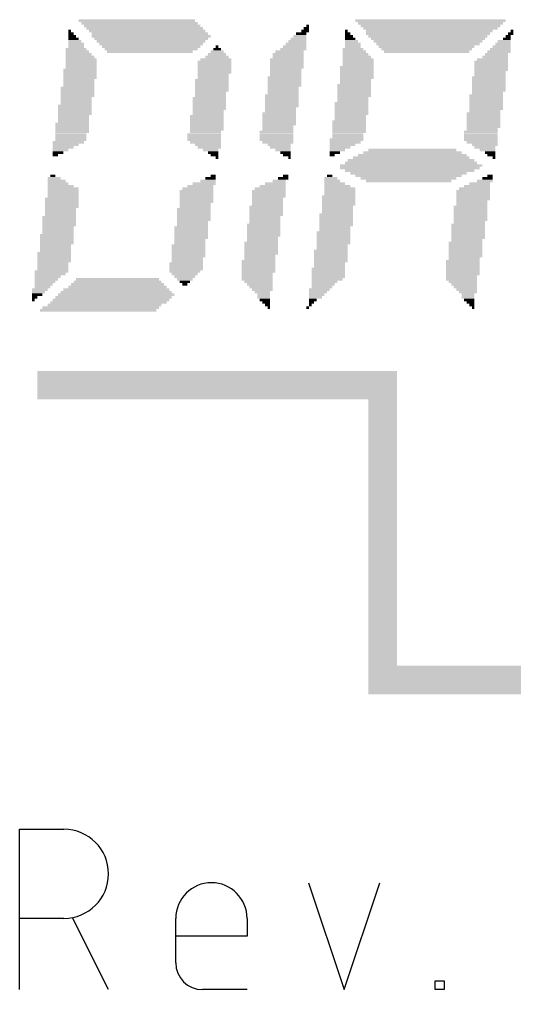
# Model space of a CAD drawing. Extents: x -7.6 to 60.9, y -11.6 to 79.4.
# Drawn here: x 19.74 to 24.6, y 34.07 to 43.61 of the extents above; entities that cross this region are included whole.
import ezdxf

# ---------------------------------------------------------------- set-up
doc = ezdxf.new("R2010")
doc.units = 0
doc.layers.add('21', color=253, linetype='CONTINUOUS')

# ---------------------------------------------------------------- blocks, each defined once
blk = doc.blocks.new('RECT')
blk.add_solid([(-0.5, -0.5), (0.5, -0.5), (-0.5, 0.5), (0.5, 0.5)])

msp = doc.modelspace()

# ---------------------------------------------------------------- linework, layer by layer
at = {"layer": '21'}
for p, q in [((19.7379, 34.0741), (19.7379, 35.6489)), ((19.7379, 35.6489), (20.1753, 35.6489)), ((22.5759, 35.124), (22.9258, 34.0741)), ((22.9258, 34.0741), (23.2758, 35.124)), ((20.1753, 34.774), (19.7379, 34.774)), ((20.6128, 34.0741), (20.2628, 34.774)), ((21.2733, 34.3366), (21.2733, 34.774)), ((21.9732, 34.774), (21.9732, 34.599)), ((21.9732, 34.599), (21.2733, 34.599)), ((23.82, 34.0741), (23.82, 34.1616)), ((23.82, 34.1616), (23.9074, 34.1616)), ((23.9074, 34.1616), (23.9074, 34.0741)), ((21.9732, 34.0741), (21.5357, 34.0741)), ((23.9074, 34.0741), (23.82, 34.0741))]:
    msp.add_line(p, q, dxfattribs=at)
for centre, radius, start, end in [((20.1753, 35.2115), 0.4374, 270, 90), ((21.6232, 34.774), 0.35, 0, 180), ((21.5357, 34.3366), 0.2625, 180, 270)]:
    msp.add_arc(centre, radius, start, end, dxfattribs=at)

# ---------------------------------------------------------------- block references
at = {"layer": '21', "yscale": 0.0254}
for p, xscale in [((20.8915, 43.5928), 1.143), ((20.9169, 43.5674), 1.143), ((23.7744, 43.5928), 1.4732), ((23.7744, 43.5674), 1.4224), ((20.2311, 43.4912), 0.0254), ((20.2438, 43.4657), 0.0508), ((20.9423, 43.5419), 1.143), ((20.9677, 43.5166), 1.143), ((20.9931, 43.4912), 1.143), ((21.0185, 43.4657), 1.143), ((22.5044, 43.4657), 0.1016), ((22.5425, 43.4912), 0.0762), ((22.5552, 43.5166), 0.0508), ((22.5679, 43.5419), 0.0254), ((22.9489, 43.4912), 0.0254), ((22.9616, 43.4657), 0.0508), ((23.7744, 43.5419), 1.3716), ((23.7744, 43.5166), 1.3208), ((23.7617, 43.4912), 1.2446), ((23.749, 43.4657), 1.2192), ((24.5618, 43.4657), 0.0508), ((24.5745, 43.4912), 0.0254), ((20.2565, 43.4404), 0.0762), ((20.2692, 43.415), 0.1016), ((20.2819, 43.3895), 0.127), ((20.2946, 43.3642), 0.1524), ((21.0312, 43.4404), 1.1684), ((21.0312, 43.415), 1.1176), ((21.0312, 43.3895), 1.0668), ((21.0312, 43.3642), 1.016), ((22.4536, 43.3642), 0.2032), ((22.4663, 43.3895), 0.1778), ((22.479, 43.415), 0.1524), ((22.4917, 43.4404), 0.127), ((22.9743, 43.4404), 0.0762), ((22.987, 43.415), 0.1016), ((22.9997, 43.3895), 0.127), ((23.0124, 43.3642), 0.1524), ((23.749, 43.4404), 1.1684), ((23.749, 43.415), 1.1176), ((23.749, 43.3895), 1.0668), ((23.749, 43.3642), 1.016), ((24.4856, 43.3642), 0.1524), ((24.4983, 43.3895), 0.127), ((24.5237, 43.415), 0.0762), ((24.5364, 43.4404), 0.0508), ((20.2946, 43.3133), 0.2032), ((20.3073, 43.288), 0.2286), ((20.32, 43.2626), 0.254), ((20.2946, 43.3388), 0.1524), ((21.0312, 43.3388), 0.9652), ((21.0312, 43.3133), 0.9144), ((21.0185, 43.288), 0.8382), ((21.6789, 43.2626), 0.1778), ((21.6789, 43.288), 0.127), ((21.6789, 43.3133), 0.0762), ((21.6789, 43.3388), 0.0254), ((22.3774, 43.2626), 0.3048), ((22.3901, 43.288), 0.2794), ((22.4282, 43.3133), 0.254), ((22.4409, 43.3388), 0.2286), ((23.0124, 43.3133), 0.2032), ((23.0251, 43.288), 0.2286), ((23.0378, 43.2626), 0.254), ((23.0124, 43.3388), 0.1524), ((23.7363, 43.3388), 0.9398), ((23.7363, 43.3133), 0.889), ((23.7363, 43.288), 0.8382), ((24.4221, 43.2626), 0.2286), ((24.4475, 43.288), 0.2286), ((24.4602, 43.3133), 0.2032), ((24.4729, 43.3388), 0.1778), ((20.3327, 43.2371), 0.2794), ((20.3454, 43.2118), 0.3048), ((20.3454, 43.1864), 0.3048), ((21.6535, 43.1864), 0.3302), ((21.6662, 43.2118), 0.3048), ((21.6789, 43.2371), 0.2286), ((22.3647, 43.2118), 0.3302), ((22.3647, 43.1864), 0.3302), ((22.3774, 43.2371), 0.3048), ((23.0505, 43.2371), 0.2794), ((23.0632, 43.2118), 0.3048), ((23.0632, 43.1864), 0.3048), ((24.3713, 43.1864), 0.3302), ((24.384, 43.2118), 0.3048), ((24.4094, 43.2371), 0.254), ((20.3327, 43.1102), 0.3302), ((20.3327, 43.0847), 0.3302), ((20.3454, 43.1609), 0.3048), ((20.3454, 43.1356), 0.3048), ((21.6535, 43.1609), 0.3302), ((21.6535, 43.1356), 0.3302), ((21.6535, 43.1102), 0.3302), ((21.6535, 43.0847), 0.3302), ((22.3647, 43.1609), 0.3302), ((22.3647, 43.1356), 0.3302), ((22.352, 43.1102), 0.3048), ((22.352, 43.0847), 0.3048), ((23.0505, 43.1356), 0.3302), ((23.0505, 43.1102), 0.3302), ((23.0505, 43.0847), 0.3302), ((23.0632, 43.1609), 0.3048), ((24.3713, 43.1609), 0.3302), ((24.3713, 43.1356), 0.3302), ((24.3713, 43.1102), 0.3302), ((24.3586, 43.0847), 0.3048), ((20.3327, 43.0594), 0.3302), ((20.3327, 43.034), 0.3302), ((20.32, 43.0085), 0.3048), ((20.32, 42.9832), 0.3048), ((21.6281, 43.0085), 0.3302), ((21.6281, 42.9832), 0.3302), ((21.6408, 43.0594), 0.3048), ((21.6408, 43.034), 0.3048), ((22.3393, 43.034), 0.3302), ((22.3393, 43.0085), 0.3302), ((22.3393, 42.9832), 0.3302), ((22.352, 43.0594), 0.3048), ((23.0505, 43.0594), 0.3302), ((23.0505, 43.034), 0.3302), ((23.0378, 43.0085), 0.3048), ((23.0378, 42.9832), 0.3048), ((24.3459, 43.034), 0.3302), ((24.3459, 43.0085), 0.3302), ((24.3459, 42.9832), 0.3302), ((24.3586, 43.0594), 0.3048), ((20.3073, 42.9323), 0.3302), ((20.3073, 42.907), 0.3302), ((20.3073, 42.8816), 0.3302), ((20.32, 42.9578), 0.3048), ((21.6281, 42.9578), 0.3302), ((21.6281, 42.9323), 0.3302), ((21.6281, 42.907), 0.3302), ((21.6154, 42.8816), 0.3048), ((22.3393, 42.9578), 0.3302), ((22.3266, 42.9323), 0.3048), ((22.3266, 42.907), 0.3048), ((22.3266, 42.8816), 0.3048), ((23.0251, 42.9578), 0.3302), ((23.0251, 42.9323), 0.3302), ((23.0251, 42.907), 0.3302), ((23.0251, 42.8816), 0.3302), ((24.3459, 42.9578), 0.3302), ((24.3459, 42.9323), 0.3302), ((24.3459, 42.907), 0.3302), ((24.3332, 42.8816), 0.3048), ((20.3073, 42.8561), 0.3302), ((20.2946, 42.8308), 0.3048), ((20.2946, 42.8054), 0.3048), ((21.6027, 42.8308), 0.3302), ((21.6027, 42.8054), 0.3302), ((21.6154, 42.8561), 0.3048), ((22.3139, 42.8561), 0.3302), ((22.3139, 42.8308), 0.3302), ((22.3139, 42.8054), 0.3302), ((23.0251, 42.8561), 0.3302), ((23.0124, 42.8308), 0.3048), ((23.0124, 42.8054), 0.3048), ((24.3205, 42.8561), 0.3302), ((24.3205, 42.8308), 0.3302), ((24.3205, 42.8054), 0.3302), ((20.2819, 42.7546), 0.3302), ((20.2819, 42.7292), 0.3302), ((20.2819, 42.7037), 0.3302), ((20.2946, 42.7799), 0.3048), ((21.6027, 42.7799), 0.3302), ((21.6027, 42.7546), 0.3302), ((21.6027, 42.7292), 0.3302), ((21.59, 42.7037), 0.3048), ((22.3139, 42.7799), 0.3302), ((22.3139, 42.7546), 0.3302), ((22.3012, 42.7292), 0.3048), ((22.3012, 42.7037), 0.3048), ((22.9997, 42.7799), 0.3302), ((22.9997, 42.7546), 0.3302), ((22.9997, 42.7292), 0.3302), ((22.9997, 42.7037), 0.3302), ((24.3205, 42.7799), 0.3302), ((24.3205, 42.7546), 0.3302), ((24.3205, 42.7292), 0.3302), ((24.3078, 42.7037), 0.3048), ((20.2819, 42.6784), 0.3302), ((20.2692, 42.653), 0.3048), ((20.2692, 42.6275), 0.3048), ((20.2692, 42.6022), 0.3048), ((21.5773, 42.653), 0.3302), ((21.5773, 42.6275), 0.3302), ((21.5773, 42.6022), 0.3302), ((21.59, 42.6784), 0.3048), ((22.2885, 42.6784), 0.3302), ((22.2885, 42.653), 0.3302), ((22.2885, 42.6275), 0.3302), ((22.2885, 42.6022), 0.3302), ((22.9743, 42.6022), 0.3302), ((22.9997, 42.6784), 0.3302), ((22.987, 42.653), 0.3048), ((22.987, 42.6275), 0.3048), ((24.2951, 42.6784), 0.3302), ((24.2951, 42.653), 0.3302), ((24.2951, 42.6275), 0.3302), ((24.2951, 42.6022), 0.3302), ((20.2565, 42.5768), 0.3302), ((20.2565, 42.5513), 0.3302), ((20.2565, 42.526), 0.3302), ((20.2565, 42.5006), 0.3302), ((21.5773, 42.5768), 0.3302), ((21.5773, 42.5513), 0.3302), ((21.5773, 42.526), 0.3302), ((21.5646, 42.5006), 0.3048), ((22.2631, 42.5006), 0.3302), ((22.2885, 42.5768), 0.3302), ((22.2758, 42.5513), 0.3048), ((22.2758, 42.526), 0.3048), ((22.9743, 42.5768), 0.3302), ((22.9743, 42.5513), 0.3302), ((22.9743, 42.526), 0.3302), ((22.9743, 42.5006), 0.3302), ((24.2697, 42.5006), 0.3302), ((24.2951, 42.5768), 0.3302), ((24.2951, 42.5513), 0.3302), ((24.2824, 42.526), 0.3048), ((20.2438, 42.4751), 0.3048), ((20.2438, 42.4498), 0.3048), ((20.2438, 42.4244), 0.3048), ((21.5519, 42.4751), 0.3302), ((21.5519, 42.4498), 0.3302), ((21.5519, 42.4244), 0.3302), ((22.2631, 42.4751), 0.3302), ((22.2631, 42.4498), 0.3302), ((22.2631, 42.4244), 0.3302), ((22.9489, 42.4244), 0.3302), ((22.9616, 42.4751), 0.3048), ((22.9616, 42.4498), 0.3048), ((24.2697, 42.4751), 0.3302), ((24.2697, 42.4498), 0.3302), ((24.2697, 42.4244), 0.3302), ((20.2184, 42.3989), 0.3048), ((20.193, 42.3736), 0.254), ((20.1676, 42.3482), 0.2032), ((20.1422, 42.3227), 0.1524), ((21.5646, 42.3989), 0.3048), ((21.59, 42.3736), 0.254), ((21.6027, 42.3482), 0.2286), ((21.6154, 42.3227), 0.1524), ((22.2758, 42.3989), 0.3048), ((22.2885, 42.3736), 0.2286), ((22.3012, 42.3482), 0.2032), ((22.3266, 42.3227), 0.1524), ((22.9362, 42.3989), 0.3048), ((22.9108, 42.3736), 0.254), ((22.8854, 42.3482), 0.2032), ((22.86, 42.3227), 0.1524), ((23.5966, 42.3227), 0.8636), ((24.2824, 42.3989), 0.3048), ((24.3078, 42.3736), 0.254), ((24.3078, 42.3482), 0.2032), ((24.3332, 42.3227), 0.1524), ((20.1168, 42.2974), 0.1016), ((20.0914, 42.272), 0.0508), ((21.6408, 42.2974), 0.1016), ((21.6535, 42.272), 0.0762), ((21.6789, 42.2465), 0.0254), ((22.352, 42.2974), 0.1016), ((22.3647, 42.272), 0.0762), ((22.3901, 42.2465), 0.0254), ((22.8346, 42.2974), 0.1016), ((22.8092, 42.272), 0.0508), ((23.5839, 42.2212), 1.2446), ((23.5839, 42.2465), 1.143), ((23.5966, 42.272), 1.0668), ((23.5966, 42.2974), 0.9652), ((24.3586, 42.2974), 0.1016), ((24.3713, 42.272), 0.0762), ((24.3967, 42.2465), 0.0254), ((23.5839, 42.1703), 1.397), ((23.5712, 42.145), 1.3716), ((23.5839, 42.1958), 1.2954), ((23.5712, 42.1196), 1.27), ((20.0787, 42.0434), 0.127), ((20.066, 42.0688), 0.0508), ((21.6154, 42.0434), 0.1016), ((21.6408, 42.0688), 0.0508), ((22.3266, 42.0434), 0.1016), ((22.352, 42.0688), 0.0508), ((22.7965, 42.0434), 0.127), ((22.7838, 42.0688), 0.0508), ((23.5585, 42.0941), 1.143), ((23.5585, 42.0688), 1.0414), ((23.5585, 42.0434), 0.9398), ((24.3332, 42.0434), 0.1016), ((24.3586, 42.0688), 0.0508), ((20.1041, 42.0179), 0.1778), ((20.1168, 41.9926), 0.2032), ((20.1422, 41.9672), 0.254), ((20.1676, 41.9417), 0.3048), ((21.4884, 41.9417), 0.3048), ((21.5138, 41.9672), 0.254), ((21.5519, 41.9926), 0.2286), ((21.59, 42.0179), 0.1524), ((22.1996, 41.9417), 0.3048), ((22.225, 41.9672), 0.254), ((22.2504, 41.9926), 0.2032), ((22.2885, 42.0179), 0.127), ((22.8092, 42.0179), 0.1524), ((22.8346, 41.9926), 0.2032), ((22.86, 41.9672), 0.254), ((22.8854, 41.9417), 0.3048), ((23.5585, 42.0179), 0.8382), ((24.2062, 41.9417), 0.3048), ((24.2316, 41.9672), 0.254), ((24.257, 41.9926), 0.2032), ((24.3078, 42.0179), 0.1524), ((20.1549, 41.8402), 0.3302), ((20.1676, 41.9164), 0.3048), ((20.1676, 41.891), 0.3048), ((20.1676, 41.8655), 0.3048), ((21.4757, 41.9164), 0.3302), ((21.4757, 41.891), 0.3302), ((21.4757, 41.8655), 0.3302), ((21.4757, 41.8402), 0.3302), ((22.1869, 41.9164), 0.3302), ((22.1869, 41.891), 0.3302), ((22.1869, 41.8655), 0.3302), ((22.1742, 41.8402), 0.3048), ((22.8727, 41.8655), 0.3302), ((22.8727, 41.8402), 0.3302), ((22.8854, 41.9164), 0.3048), ((22.8854, 41.891), 0.3048), ((24.1935, 41.9164), 0.3302), ((24.1935, 41.891), 0.3302), ((24.1935, 41.8655), 0.3302), ((24.1935, 41.8402), 0.3302), ((20.1549, 41.8148), 0.3302), ((20.1549, 41.7893), 0.3302), ((20.1549, 41.764), 0.3302), ((20.1422, 41.7386), 0.3048), ((21.4503, 41.7386), 0.3302), ((21.4757, 41.8148), 0.3302), ((21.463, 41.7893), 0.3048), ((21.463, 41.764), 0.3048), ((22.1615, 41.764), 0.3302), ((22.1615, 41.7386), 0.3302), ((22.1742, 41.8148), 0.3048), ((22.1742, 41.7893), 0.3048), ((22.8727, 41.8148), 0.3302), ((22.8727, 41.7893), 0.3302), ((22.86, 41.764), 0.3048), ((22.86, 41.7386), 0.3048), ((24.1681, 41.764), 0.3302), ((24.1681, 41.7386), 0.3302), ((24.1808, 41.8148), 0.3048), ((24.1808, 41.7893), 0.3048), ((20.1295, 41.6624), 0.3302), ((20.1422, 41.7131), 0.3048), ((20.1422, 41.6878), 0.3048), ((21.4503, 41.7131), 0.3302), ((21.4503, 41.6878), 0.3302), ((21.4503, 41.6624), 0.3302), ((22.1615, 41.7131), 0.3302), ((22.1615, 41.6878), 0.3302), ((22.1488, 41.6624), 0.3048), ((22.8473, 41.6878), 0.3302), ((22.8473, 41.6624), 0.3302), ((22.86, 41.7131), 0.3048), ((24.1681, 41.7131), 0.3302), ((24.1681, 41.6878), 0.3302), ((24.1681, 41.6624), 0.3302), ((20.1295, 41.6369), 0.3302), ((20.1295, 41.6116), 0.3302), ((20.1295, 41.5862), 0.3302), ((20.1168, 41.5607), 0.3048), ((21.4249, 41.5607), 0.3302), ((21.4503, 41.6369), 0.3302), ((21.4376, 41.6116), 0.3048), ((21.4376, 41.5862), 0.3048), ((22.1361, 41.5862), 0.3302), ((22.1361, 41.5607), 0.3302), ((22.1488, 41.6369), 0.3048), ((22.1488, 41.6116), 0.3048), ((22.8473, 41.6369), 0.3302), ((22.8473, 41.6116), 0.3302), ((22.8473, 41.5862), 0.3302), ((22.8346, 41.5607), 0.3048), ((24.1427, 41.5862), 0.3302), ((24.1427, 41.5607), 0.3302), ((24.1681, 41.6369), 0.3302), ((24.1554, 41.6116), 0.3048), ((20.1041, 41.4845), 0.3302), ((20.1041, 41.4592), 0.3302), ((20.1168, 41.5354), 0.3048), ((20.1168, 41.51), 0.3048), ((21.4249, 41.5354), 0.3302), ((21.4249, 41.51), 0.3302), ((21.4249, 41.4845), 0.3302), ((21.4249, 41.4592), 0.3302), ((22.1361, 41.5354), 0.3302), ((22.1361, 41.51), 0.3302), ((22.1361, 41.4845), 0.3302), ((22.1234, 41.4592), 0.3048), ((22.8219, 41.51), 0.3302), ((22.8219, 41.4845), 0.3302), ((22.8219, 41.4592), 0.3302), ((22.8346, 41.5354), 0.3048), ((24.1427, 41.5354), 0.3302), ((24.1427, 41.51), 0.3302), ((24.1427, 41.4845), 0.3302), ((24.1427, 41.4592), 0.3302), ((20.1041, 41.4338), 0.3302), ((20.1041, 41.4083), 0.3302), ((20.0914, 41.383), 0.3048), ((20.0914, 41.3576), 0.3048), ((21.3995, 41.383), 0.3302), ((21.3995, 41.3576), 0.3302), ((21.4122, 41.4338), 0.3048), ((21.4122, 41.4083), 0.3048), ((22.1107, 41.4083), 0.3302), ((22.1107, 41.383), 0.3302), ((22.1107, 41.3576), 0.3302), ((22.1234, 41.4338), 0.3048), ((22.8219, 41.4338), 0.3302), ((22.8219, 41.4083), 0.3302), ((22.8092, 41.383), 0.3048), ((22.8092, 41.3576), 0.3048), ((24.1173, 41.4083), 0.3302), ((24.1173, 41.383), 0.3302), ((24.1173, 41.3576), 0.3302), ((24.13, 41.4338), 0.3048), ((20.0787, 41.3068), 0.3302), ((20.0787, 41.2814), 0.3302), ((20.0914, 41.3321), 0.3048), ((21.3995, 41.3321), 0.3302), ((21.3995, 41.3068), 0.3302), ((21.3995, 41.2814), 0.3302), ((22.1107, 41.3321), 0.3302), ((22.1107, 41.3068), 0.3302), ((22.098, 41.2814), 0.3048), ((22.7965, 41.3321), 0.3302), ((22.7965, 41.3068), 0.3302), ((22.7965, 41.2814), 0.3302), ((24.1173, 41.3321), 0.3302), ((24.1173, 41.3068), 0.3302), ((24.1173, 41.2814), 0.3302), ((20.0787, 41.2559), 0.3302), ((20.0787, 41.2306), 0.3302), ((20.066, 41.2052), 0.3048), ((20.066, 41.1797), 0.3048), ((21.3741, 41.2052), 0.3302), ((21.3741, 41.1797), 0.3302), ((21.3868, 41.2559), 0.3048), ((21.3868, 41.2306), 0.3048), ((22.0853, 41.2306), 0.3302), ((22.0853, 41.2052), 0.3302), ((22.0853, 41.1797), 0.3302), ((22.098, 41.2559), 0.3048), ((22.7965, 41.2559), 0.3302), ((22.7965, 41.2306), 0.3302), ((22.7838, 41.2052), 0.3048), ((22.7838, 41.1797), 0.3048), ((24.0919, 41.2306), 0.3302), ((24.0919, 41.2052), 0.3302), ((24.0919, 41.1797), 0.3302), ((24.1046, 41.2559), 0.3048), ((20.0533, 41.129), 0.3302), ((20.0406, 41.1035), 0.3048), ((20.0152, 41.0782), 0.254), ((20.066, 41.1544), 0.3048), ((21.3741, 41.1544), 0.3302), ((21.3614, 41.129), 0.3048), ((21.3614, 41.1035), 0.254), ((21.3614, 41.0782), 0.2032), ((22.0853, 41.1544), 0.3302), ((22.0853, 41.129), 0.3302), ((22.0726, 41.1035), 0.3048), ((22.0726, 41.0782), 0.3048), ((22.7711, 41.1544), 0.3302), ((22.7711, 41.129), 0.3302), ((22.7711, 41.1035), 0.3302), ((22.7711, 41.0782), 0.3302), ((24.0919, 41.1544), 0.3302), ((24.0919, 41.129), 0.3302), ((24.0919, 41.1035), 0.3302), ((24.0792, 41.0782), 0.3048), ((20.0025, 41.0528), 0.2286), ((19.9898, 41.0273), 0.2032), ((19.9771, 41.002), 0.1778), ((19.9644, 40.9766), 0.1524), ((20.701, 40.9766), 0.9652), ((20.701, 41.002), 0.9144), ((20.701, 41.0273), 0.8636), ((20.701, 41.0528), 0.8128), ((21.3614, 41.0528), 0.1524), ((21.3614, 41.0273), 0.1016), ((21.3614, 41.002), 0.0508), ((22.0726, 41.0528), 0.3048), ((22.0853, 41.0273), 0.2794), ((22.098, 41.002), 0.254), ((22.1107, 40.9766), 0.2286), ((22.7584, 41.0528), 0.3048), ((22.733, 41.0273), 0.254), ((22.7203, 41.002), 0.2286), ((22.7076, 40.9766), 0.2032), ((24.0792, 41.0528), 0.3048), ((24.0919, 41.0273), 0.2794), ((24.1046, 41.002), 0.254), ((24.1173, 40.9766), 0.2286), ((19.939, 40.9512), 0.1524), ((19.9263, 40.9258), 0.127), ((19.9136, 40.9004), 0.1016), ((20.6883, 40.9004), 1.143), ((20.6883, 40.9258), 1.0922), ((20.6883, 40.9512), 1.0414), ((22.1234, 40.9512), 0.2032), ((22.1234, 40.9258), 0.1524), ((22.1361, 40.9004), 0.127), ((22.6822, 40.9512), 0.2032), ((22.6695, 40.9258), 0.1778), ((22.6568, 40.9004), 0.1524), ((24.13, 40.9512), 0.2032), ((24.1427, 40.9258), 0.1778), ((24.1427, 40.9004), 0.127), ((19.8882, 40.875), 0.0508), ((19.8755, 40.8496), 0.0254), ((20.574, 40.7988), 1.1176), ((20.6121, 40.8242), 1.143), ((20.6375, 40.8496), 1.143), ((20.6629, 40.875), 1.143), ((22.1361, 40.875), 0.127), ((22.1488, 40.8496), 0.1016), ((22.1615, 40.8242), 0.0762), ((22.1742, 40.7988), 0.0508), ((22.6441, 40.875), 0.127), ((22.6187, 40.8496), 0.0762), ((22.606, 40.8242), 0.0508), ((22.5933, 40.7988), 0.0254), ((24.1427, 40.875), 0.127), ((24.1554, 40.8496), 0.1016), ((24.1681, 40.8242), 0.0762), ((24.1808, 40.7988), 0.0508), ((20.5105, 40.748), 1.143), ((20.5359, 40.7734), 1.143), ((22.1869, 40.7734), 0.0254), ((22.5679, 40.7734), 0.0254), ((24.1935, 40.7734), 0.0254), ((21.6789, 40.1384), 3.5306), ((21.6789, 40.113), 3.5306), ((21.6789, 40.0876), 3.5306), ((21.6789, 40.0622), 3.5306), ((21.6789, 40.0368), 3.5306), ((21.6789, 40.0114), 3.5306), ((21.6789, 39.986), 3.5306), ((21.6789, 39.9606), 3.5306), ((21.6789, 39.9352), 3.5306), ((21.6789, 39.9098), 3.5306), ((21.6789, 39.8844), 3.5306), ((23.3045, 39.859), 0.2794), ((23.3045, 39.8336), 0.2794), ((23.3045, 39.8082), 0.2794), ((23.3045, 39.7828), 0.2794), ((23.3045, 39.7574), 0.2794), ((23.3045, 39.732), 0.2794), ((23.3045, 39.7066), 0.2794), ((23.3045, 39.6812), 0.2794), ((23.3045, 39.6558), 0.2794), ((23.3045, 39.6303), 0.2794), ((23.3045, 39.605), 0.2794), ((23.3045, 39.5796), 0.2794), ((23.3045, 39.5541), 0.2794), ((23.3045, 39.5288), 0.2794), ((23.3045, 39.5034), 0.2794), ((23.3045, 39.4779), 0.2794), ((23.3045, 39.4526), 0.2794), ((23.3045, 39.4272), 0.2794), ((23.3045, 39.4017), 0.2794), ((23.3045, 39.3764), 0.2794), ((23.3045, 39.351), 0.2794), ((23.3045, 39.3255), 0.2794), ((23.3045, 39.3002), 0.2794), ((23.3045, 39.2748), 0.2794), ((23.3045, 39.2493), 0.2794), ((23.3045, 39.224), 0.2794), ((23.3045, 39.1986), 0.2794), ((23.3045, 39.1731), 0.2794), ((23.3045, 39.1478), 0.2794), ((23.3045, 39.1224), 0.2794), ((23.3045, 39.0969), 0.2794), ((23.3045, 39.0716), 0.2794), ((23.3045, 39.0462), 0.2794), ((23.3045, 39.0207), 0.2794), ((23.3045, 38.9954), 0.2794), ((23.3045, 38.97), 0.2794), ((23.3045, 38.9445), 0.2794), ((23.3045, 38.9192), 0.2794), ((23.3045, 38.8938), 0.2794), ((23.3045, 38.8683), 0.2794), ((23.3045, 38.843), 0.2794), ((23.3045, 38.8176), 0.2794), ((23.3045, 38.7921), 0.2794), ((23.3045, 38.7668), 0.2794), ((23.3045, 38.7414), 0.2794), ((23.3045, 38.7159), 0.2794), ((23.3045, 38.6906), 0.2794), ((23.3045, 38.6652), 0.2794), ((23.3045, 38.6397), 0.2794), ((23.3045, 38.6144), 0.2794), ((23.3045, 38.589), 0.2794), ((23.3045, 38.5635), 0.2794), ((23.3045, 38.5382), 0.2794), ((23.3045, 38.5128), 0.2794), ((23.3045, 38.4873), 0.2794), ((23.3045, 38.462), 0.2794), ((23.3045, 38.4366), 0.2794), ((23.3045, 38.4111), 0.2794), ((23.3045, 38.3858), 0.2794), ((23.3045, 38.3604), 0.2794), ((23.3045, 38.3349), 0.2794), ((23.3045, 38.3096), 0.2794), ((23.3045, 38.2842), 0.2794), ((23.3045, 38.2587), 0.2794), ((23.3045, 38.2334), 0.2794), ((23.3045, 38.208), 0.2794), ((23.3045, 38.1825), 0.2794), ((23.3045, 38.1572), 0.2794), ((23.3045, 38.1318), 0.2794), ((23.3045, 38.1063), 0.2794), ((23.3045, 38.081), 0.2794), ((23.3045, 38.0556), 0.2794), ((23.3045, 38.0301), 0.2794), ((23.3045, 38.0048), 0.2794), ((23.3045, 37.9794), 0.2794), ((23.3045, 37.9539), 0.2794), ((23.3045, 37.9286), 0.2794), ((23.3045, 37.9032), 0.2794), ((23.3045, 37.8777), 0.2794), ((23.3045, 37.8524), 0.2794), ((23.3045, 37.827), 0.2794), ((23.3045, 37.8015), 0.2794), ((23.3045, 37.7762), 0.2794), ((23.3045, 37.7508), 0.2794), ((23.3045, 37.7253), 0.2794), ((23.3045, 37.7), 0.2794), ((23.3045, 37.6746), 0.2794), ((23.3045, 37.6491), 0.2794), ((23.3045, 37.6238), 0.2794), ((23.3045, 37.5984), 0.2794), ((23.3045, 37.5729), 0.2794), ((23.3045, 37.5476), 0.2794), ((23.3045, 37.5222), 0.2794), ((23.3045, 37.4967), 0.2794), ((23.3045, 37.4714), 0.2794), ((23.3045, 37.446), 0.2794), ((23.3045, 37.4205), 0.2794), ((23.3045, 37.3952), 0.2794), ((23.3045, 37.3698), 0.2794), ((23.3045, 37.3443), 0.2794), ((23.3045, 37.319), 0.2794), ((23.3045, 37.2936), 0.2794), ((23.3045, 37.2681), 0.2794), ((25.019, 37.2428), 3.7084), ((25.019, 37.2174), 3.7084), ((25.019, 37.1919), 3.7084), ((25.019, 37.1666), 3.7084), ((25.019, 37.1412), 3.7084), ((25.019, 37.1157), 3.7084), ((25.019, 37.0904), 3.7084), ((25.019, 37.065), 3.7084), ((25.019, 37.0395), 3.7084), ((25.019, 37.0142), 3.7084), ((25.019, 36.9888), 3.7084)]:
    msp.add_blockref('RECT', p, dxfattribs=dict(at, xscale=xscale))

doc.saveas('drawing.dxf')
